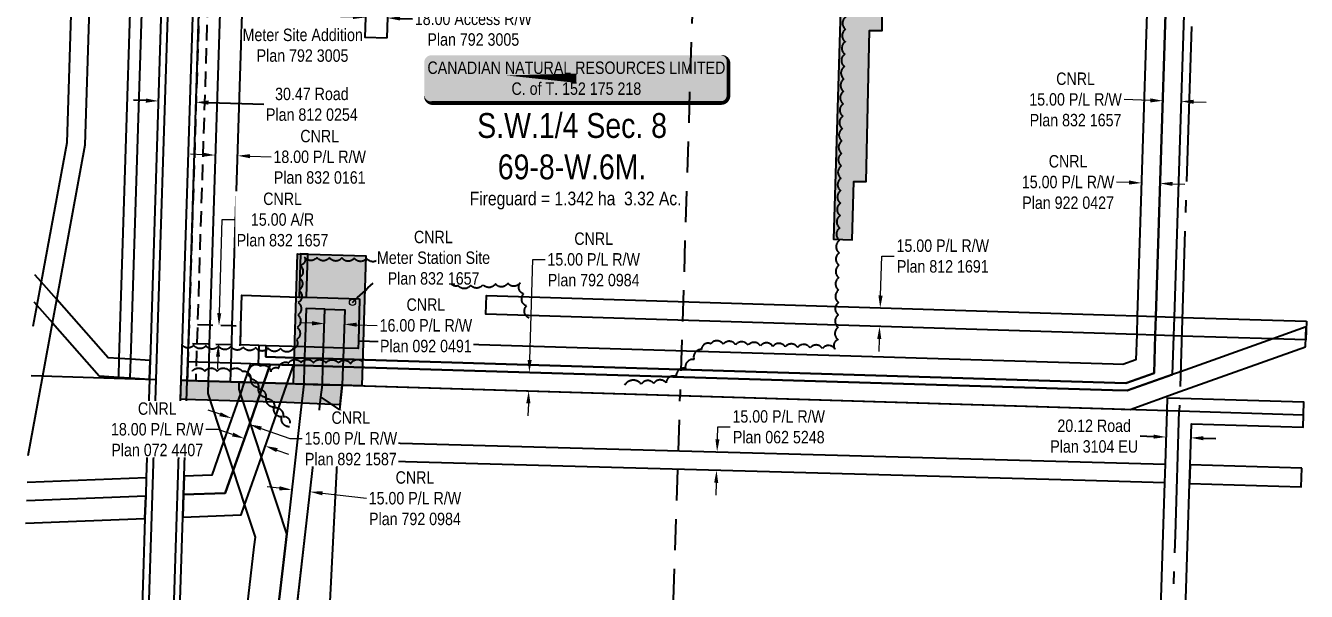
# Model space of a CAD drawing. Extents: x 359260 to 364648, y 6090776 to 6092610.
# Drawn here: x 359286 to 360318, y 6091535 to 6091990 of the extents above; entities that cross this region are included whole.
import ezdxf
from ezdxf.enums import TextEntityAlignment as Align

# ---------------------------------------------------------------- set-up
doc = ezdxf.new("R2010")
doc.units = 0
doc.header["$LTSCALE"] = 5
for name, pattern in [('0', [1, 1, 0]), ('foc-ACCESSROAD', [3.75, 2.5, -1.25]), ('foc-FLOWLINE', [3.75, 2.5, -1.25]), ('foc-LSD', [8, 5, -3]), ('foc-QUARTERLINE', [33, 25, -3, 2, -3])]:
    doc.linetypes.add(name, pattern=pattern)
for name, color, linetype in [('C-AR', 13, 'foc-ACCESSROAD'), ('C-RW', 13, 'Continuous'), ('C-SYMBOL', 7, 'Continuous'), ('CG-NOTES', 7, 'Continuous'), ('F-EZE', 190, 'foc-FLOWLINE'), ('F-RW', 190, 'Continuous'), ('L-AREAREQUIRED', 7, 'Continuous'), ('L-SEC', 7, 'Continuous'), ('L-SECQ', 8, 'foc-QUARTERLINE'), ('L-SECTION-LSD', 7, 'foc-LSD'), ('L-TITLEDB', 4, 'Continuous'), ('L-TITLEDB-T', 4, 'Continuous'), ('P-TEMP-BLUE-IOP1', 146, 'Continuous'), ('P-TEMP-BLUE-IOP2', 146, 'Continuous'), ('T-BUSH', 110, '0')]:
    doc.layers.add(name, color=color, linetype=linetype)
for name, color, linetype, lineweight in [('C-AR-T', 13, 'Continuous', 9), ('C-RW-T', 13, 'Continuous', 9), ('C-WS-T', 13, 'Continuous', 9), ('F-EZE-T', 190, 'Continuous', 9), ('F-RW-T', 190, 'Continuous', 9)]:
    doc.layers.add(name, color=color, linetype=linetype, lineweight=lineweight)
doc.layers.add('P-TEMP-BLUE-H-IOP1', color=7, linetype='Continuous', true_color=0x99e6ff)
doc.layers.add('P-TEMP-BLUE-H-IOP2', color=7, linetype='Continuous', true_color=0x99e6ff)
doc.styles.add('100L', font='ARIALN.TTF', dxfattribs={"height": 11})
doc.styles.add('175L', font='ARIALN.TTF', dxfattribs={"height": 20})
doc.styles.add('80', font='ARIALN.TTF', dxfattribs={"height": 10})
doc.styles.add('80CG', font='ARIALN.TTF', dxfattribs={"height": 10})
doc.styles.add('80L', font='ARIALN.TTF', dxfattribs={"height": 10})
doc.dimstyles.new('Compass 5 000', dxfattribs={"dimscale": 5, "dimtxt": 9, "dimasz": 2, "dimexe": 0.2, "dimexo": 0.0625, "dimgap": 0.5, "dimtad": 0, "dimtih": 1, "dimtoh": 1, "dimzin": 0, "dimdsep": 46, "dimtxsty": '80CG', "dimcen": 0.1, "dimse1": 1, "dimse2": 1, "dimclrd": 256, "dimclrt": 256, "dimaunit": 1, "dimadec": 4, "dimazin": 0, "dimtfac": 0.06, "dimtofl": 0, "dimtmove": 0, "dimatfit": 1, "dimfxl": 0.2, "dimtolj": 1, "dimtzin": 0, "dimlwd": -1, "dimarcsym": 0})

# ---------------------------------------------------------------- blocks, each defined once
blk = doc.blocks.new('*D444')
at = {"layer": 'F-RW-T', "transparency": 16777216}
for p, q in [((359974.7, 6091772.8), (359975.7, 6091804.5)), ((359975.7, 6091804.5), (359985.7, 6091804.5)), ((359973.6, 6091737.8), (359973.3, 6091727.8))]:
    blk.add_line(p, q, dxfattribs=at)
for points in [[(359973, 6091772.8), (359976.4, 6091772.7), (359974.4, 6091762.8)], [(359972, 6091737.8), (359975.3, 6091737.7), (359973.9, 6091747.8)]]:
    blk.add_solid(points, dxfattribs=at)
at = {"layer": 'F-RW-T', "transparency": 16777216, "insert": (360024.8, 6091804.5), "char_height": 10, "attachment_point": 5, "style": '80CG'}
blk.add_mtext('\\A1;15.00 P/L R/W\\PPlan 812 1691', dxfattribs=at)
blk = doc.blocks.new('*D445')
at = {"layer": 'C-RW-T', "transparency": 16777216}
for p, q in [((360174.8, 6091863.8), (360164.8, 6091864.1)), ((360209.8, 6091862.6), (360219.8, 6091862.3))]:
    blk.add_line(p, q, dxfattribs=at)
for points in [[(360174.8, 6091865.4), (360174.7, 6091862.1), (360184.8, 6091863.4)], [(360209.8, 6091864.3), (360209.7, 6091861), (360199.8, 6091863)]]:
    blk.add_solid(points, dxfattribs=at)
at = {"layer": 'C-RW-T', "transparency": 16777216, "insert": (360125.7, 6091864.1), "char_height": 10, "attachment_point": 5, "style": '80CG'}
blk.add_mtext('\\A1;CNRL\\P15.00 P/L R/W\\PPlan 922 0427', dxfattribs=at)
blk = doc.blocks.new('*D446')
at = {"layer": 'C-RW-T', "transparency": 16777216}
for p, q in [((360191.9, 6091929.9), (360170.8, 6091930.6)), ((360226.9, 6091928.8), (360236.9, 6091928.5))]:
    blk.add_line(p, q, dxfattribs=at)
for points in [[(360192, 6091931.5), (360191.8, 6091928.2), (360201.9, 6091929.6)], [(360226.9, 6091930.4), (360226.8, 6091927.1), (360216.9, 6091929.1)]]:
    blk.add_solid(points, dxfattribs=at)
at = {"layer": 'C-RW-T', "transparency": 16777216, "insert": (360131.7, 6091930.6), "char_height": 10, "attachment_point": 5, "style": '80CG'}
blk.add_mtext('\\A1;CNRL\\P15.00 P/L R/W\\PPlan 832 1657', dxfattribs=at)
blk = doc.blocks.new('*D449')
at = {"layer": 'L-TITLEDB-T', "transparency": 16777216}
for p, q in [((360194.5, 6091659.1), (360183.7, 6091659.5)), ((360234.6, 6091657.9), (360244.6, 6091657.6))]:
    blk.add_line(p, q, dxfattribs=at)
for points in [[(360194.6, 6091660.8), (360194.5, 6091657.5), (360204.5, 6091658.8)], [(360234.7, 6091659.5), (360234.6, 6091656.2), (360224.6, 6091658.2)]]:
    blk.add_solid(points, dxfattribs=at)
at = {"layer": 'L-TITLEDB-T', "transparency": 16777216, "insert": (360146.7, 6091659.5), "char_height": 10, "attachment_point": 5, "style": '80CG'}
blk.add_mtext('\\A1;20.12 Road\\PPlan 3104 EU', dxfattribs=at)
blk = doc.blocks.new('*D450')
at = {"layer": 'C-RW-T', "transparency": 16777216}
for p, q in [((359692.2, 6091720.9), (359694.6, 6091801.8)), ((359694.6, 6091801.8), (359704.6, 6091801.8)), ((359691.1, 6091685.9), (359690.8, 6091675.9))]:
    blk.add_line(p, q, dxfattribs=at)
for points in [[(359690.5, 6091720.9), (359693.8, 6091720.8), (359691.9, 6091710.9)], [(359689.4, 6091686), (359692.8, 6091685.9), (359691.4, 6091695.9)]]:
    blk.add_solid(points, dxfattribs=at)
at = {"layer": 'C-RW-T', "transparency": 16777216, "insert": (359743.7, 6091801.8), "char_height": 10, "attachment_point": 5, "style": '80CG', "bg_fill": 3, "box_fill_scale": 1.1, "bg_fill_color": 256, "bg_fill_true_color": 13158600, "bg_fill_transparency": 0}
blk.add_mtext('\\A1;CNRL\\P15.00 P/L R/W\\PPlan 792 0984', dxfattribs=at)
blk = doc.blocks.new('*D453')
at = {"layer": 'L-TITLEDB-T', "transparency": 16777216}
for p, q in [((359383.1, 6091929.7), (359373.1, 6091930)), ((359433.6, 6091928.1), (359478.1, 6091926.7))]:
    blk.add_line(p, q, dxfattribs=at)
for points in [[(359383.2, 6091931.4), (359383.1, 6091928), (359393.1, 6091929.4)], [(359433.6, 6091929.8), (359433.5, 6091926.4), (359423.6, 6091928.4)]]:
    blk.add_solid(points, dxfattribs=at)
at = {"layer": 'L-TITLEDB-T', "transparency": 16777216, "insert": (359516.8, 6091926.7), "char_height": 10, "attachment_point": 5, "style": '80CG'}
blk.add_mtext('\\A1;30.47 Road\\PPlan 812 0254', dxfattribs=at)
blk = doc.blocks.new('*D454')
at = {"layer": 'L-TITLEDB-T', "transparency": 16777216}
for p, q in [((359549.9, 6091997.1), (359539.9, 6091997.4)), ((359587.9, 6091995.9), (359597.9, 6091995.5))]:
    blk.add_line(p, q, dxfattribs=at)
for points in [[(359549.9, 6091998.7), (359549.8, 6091995.4), (359559.9, 6091996.7)], [(359587.9, 6091997.5), (359587.8, 6091994.2), (359577.9, 6091996.2)]]:
    blk.add_solid(points, dxfattribs=at)
at = {"layer": 'L-TITLEDB-T', "transparency": 16777216, "insert": (359646.8, 6091995.5), "char_height": 10, "attachment_point": 5, "style": '80CG', "bg_fill": 3, "box_fill_scale": 1.1, "bg_fill_color": 256, "bg_fill_true_color": 13158600, "bg_fill_transparency": 0}
blk.add_mtext('\\A1;Nova\\P18.00 Access R/W\\PPlan 792 3005', dxfattribs=at)
blk = doc.blocks.new('*D457')
at = {"layer": 'F-RW-T', "transparency": 16777216}
for p, q in [((359843.3, 6091657), (359843.6, 6091667)), ((359843.6, 6091667), (359853.6, 6091667)), ((359842.4, 6091622), (359842.1, 6091612))]:
    blk.add_line(p, q, dxfattribs=at)
for points in [[(359841.7, 6091657), (359845, 6091656.9), (359843.1, 6091647)], [(359840.7, 6091622), (359844, 6091621.9), (359842.6, 6091632)]]:
    blk.add_solid(points, dxfattribs=at)
at = {"layer": 'F-RW-T', "transparency": 16777216, "insert": (359892.7, 6091667), "char_height": 10, "width": 372.499, "attachment_point": 5, "style": '80CG'}
blk.add_mtext('\\A1;15.00 P/L R/W\\PPlan 062 5248', dxfattribs=at)
blk = doc.blocks.new('*D458')
at = {"layer": 'C-RW-T', "transparency": 16777216}
for p, q in [((359429, 6091886.1), (359419, 6091886.5)), ((359467, 6091884.9), (359484, 6091884.4))]:
    blk.add_line(p, q, dxfattribs=at)
for points in [[(359429.1, 6091887.8), (359429, 6091884.5), (359439, 6091885.8)], [(359467.1, 6091886.6), (359466.9, 6091883.3), (359457, 6091885.3)]]:
    blk.add_solid(points, dxfattribs=at)
at = {"layer": 'C-RW-T', "transparency": 16777216, "insert": (359523.1, 6091884.4), "char_height": 10, "attachment_point": 5, "style": '80CG'}
blk.add_mtext('\\A1;CNRL\\P18.00 P/L R/W\\PPlan 832 0161', dxfattribs=at)
blk = doc.blocks.new('*D460')
at = {"layer": 'C-RW-T', "transparency": 16777216}
for p, q in [((359490.6, 6091617.6), (359480.7, 6091618.7)), ((359525.3, 6091613.6), (359560.7, 6091609.5))]:
    blk.add_line(p, q, dxfattribs=at)
for points in [[(359490.8, 6091619.2), (359490.5, 6091615.9), (359500.6, 6091616.4)], [(359525.5, 6091615.2), (359525.1, 6091611.9), (359515.4, 6091614.7)]]:
    blk.add_solid(points, dxfattribs=at)
at = {"layer": 'C-RW-T', "transparency": 16777216, "insert": (359599.8, 6091609.5), "char_height": 10, "attachment_point": 5, "style": '80CG'}
blk.add_mtext('\\A1;CNRL\\P15.00 P/L R/W\\PPlan 792 0984', dxfattribs=at)
blk = doc.blocks.new('*D461')
at = {"layer": 'C-AR-T', "transparency": 16777216}
for p, q in [((359442.3, 6091758.5), (359444.5, 6091833.9)), ((359444.5, 6091833.9), (359454.5, 6091833.9)), ((359441.2, 6091723.6), (359440.9, 6091713.6))]:
    blk.add_line(p, q, dxfattribs=at)
for points in [[(359440.6, 6091758.6), (359443.9, 6091758.5), (359442, 6091748.5)], [(359439.6, 6091723.6), (359442.9, 6091723.5), (359441.5, 6091733.6)]]:
    blk.add_solid(points, dxfattribs=at)
at = {"layer": 'C-AR-T', "transparency": 16777216, "insert": (359493.2, 6091833.9), "char_height": 10, "attachment_point": 5, "style": '80CG', "bg_fill": 3, "box_fill_scale": 1.1, "bg_fill_color": 256, "bg_fill_true_color": 13158600, "bg_fill_transparency": 0}
blk.add_mtext('\\A1;CNRL\\P15.00 A/R\\PPlan 832 1657', dxfattribs=at)
blk = doc.blocks.new('*D462')
at = {"layer": 'C-RW-T', "transparency": 16777216}
for p, q in [((359516.8, 6091750.4), (359506.8, 6091750.7)), ((359552.9, 6091749.2), (359569.5, 6091748.7))]:
    blk.add_line(p, q, dxfattribs=at)
for points in [[(359516.9, 6091752.1), (359516.8, 6091748.7), (359526.8, 6091750.1)], [(359552.9, 6091750.9), (359552.8, 6091747.6), (359542.9, 6091749.6)]]:
    blk.add_solid(points, dxfattribs=at)
at = {"layer": 'C-RW-T', "transparency": 16777216, "insert": (359608.6, 6091748.7), "char_height": 10, "attachment_point": 5, "style": '80CG', "bg_fill": 3, "box_fill_scale": 1.1, "bg_fill_color": 256, "bg_fill_true_color": 13158600, "bg_fill_transparency": 0}
blk.add_mtext('\\A1;CNRL\\P16.00 P/L R/W\\PPlan 092 0491', dxfattribs=at)
blk = doc.blocks.new('*D463')
at = {"layer": 'C-RW-T', "transparency": 16777216}
for p, q in [((359441.4, 6091665), (359431.4, 6091665)), ((359453, 6091660.9), (359441.4, 6091665)), ((359488.7, 6091648.3), (359498.1, 6091645))]:
    blk.add_line(p, q, dxfattribs=at)
for points in [[(359453.6, 6091662.4), (359452.5, 6091659.3), (359462.4, 6091657.6)], [(359489.3, 6091649.9), (359488.1, 6091646.7), (359479.3, 6091651.6)]]:
    blk.add_solid(points, dxfattribs=at)
at = {"layer": 'C-RW-T', "transparency": 16777216, "insert": (359392.3, 6091665), "char_height": 10, "attachment_point": 5, "style": '80CG', "bg_fill": 3, "box_fill_scale": 1.1, "bg_fill_color": 256, "bg_fill_true_color": 13158600, "bg_fill_transparency": 0}
blk.add_mtext('\\A1;CNRL\\P18.00 P/L R/W\\PPlan 072 4407', dxfattribs=at)
blk = doc.blocks.new('*D464')
at = {"layer": 'C-RW-T', "transparency": 16777216}
for p, q in [((359442.9, 6091677.1), (359433.4, 6091680.4)), ((359475.9, 6091665.7), (359499.1, 6091657.7)), ((359499.1, 6091657.7), (359509.1, 6091657.7))]:
    blk.add_line(p, q, dxfattribs=at)
for points in [[(359443.4, 6091678.7), (359442.3, 6091675.6), (359452.3, 6091673.9)], [(359476.5, 6091667.3), (359475.4, 6091664.1), (359466.5, 6091669)]]:
    blk.add_solid(points, dxfattribs=at)
at = {"layer": 'C-RW-T', "transparency": 16777216, "insert": (359548.2, 6091657.7), "char_height": 10, "attachment_point": 5, "style": '80CG', "bg_fill": 3, "box_fill_scale": 1.1, "bg_fill_color": 256, "bg_fill_true_color": 13158600, "bg_fill_transparency": 0}
blk.add_mtext('\\A1;CNRL\\P15.00 P/L R/W\\PPlan 892 1587', dxfattribs=at)
blk = doc.blocks.new('*U475')
h = blk.add_hatch(color=59)
edge = h.paths.add_edge_path()
edge.add_line((-116.5, -20), (116.5, -20))
edge.add_arc((116.5, -14), 6, 270, 360)
edge.add_line((122.5, -14), (122.5, 12.5))
edge.add_arc((116.5, 12.5), 6, 0, 90)
edge.add_line((116.5, 18.5), (-116.5, 18.5))
edge.add_arc((-116.5, 12.5), 6, 90, 180)
edge.add_line((-122.5, 12.5), (-122.5, -14))
edge.add_arc((-116.5, -14), 6, 180, 270)
at = {"color": 1, "flags": 128}
blk.add_lwpolyline([(-116.5, -20, 3, 3, 0), (116.5, -20, 3, 3, 0.414214), (122.5, -14, 3, 3, 0), (122.5, 12.5, 3, 0, 0.414214), (116.5, 18.5, 0, 0, 0), (-116.5, 18.5, 0, 0, 0.414214), (-122.5, 12.5, 0, 0, 0), (-122.5, -14, 0, 3, 0.414214)], format="xyseb", close=True, dxfattribs=at)
blk.add_lwpolyline([(-56.4, 2.2, 0, 7.5, 0), (0, 0, 0, 0, 0)], format="xyseb", dxfattribs=at)
at = {"color": 1, "style": '80'}
blk.add_attdef('ENTER_TEXT_001', (-36, -5), '', height=10, dxfattribs=at)
blk = doc.blocks.new('*D481')
at = {"layer": 'F-EZE-T', "transparency": 16777216}
for p, q in [((359533, 6092077.3), (359527.5, 6092085.6)), ((359547.5, 6092055.7), (359553, 6092047.4)), ((359553, 6092047.4), (359563, 6092047.4))]:
    blk.add_line(p, q, dxfattribs=at)
for points in [[(359534.4, 6092078.2), (359531.6, 6092076.4), (359538.6, 6092069)], [(359548.8, 6092056.6), (359546.1, 6092054.8), (359541.9, 6092064)]]:
    blk.add_solid(points, dxfattribs=at)
at = {"layer": 'F-EZE-T', "transparency": 16777216, "insert": (359619.4, 6092047.4), "char_height": 10, "attachment_point": 5, "style": '80CG'}
blk.add_mtext('\\A1;ATCO\\P6.00 Power Line R/W\\PReg.# 852 138 893', dxfattribs=at)

msp = doc.modelspace()

# ---------------------------------------------------------------- hatches: boundary and pattern name
at = {"layer": 'P-TEMP-BLUE-H-IOP1'}
h = msp.add_hatch(color=256, dxfattribs=at)
h.dxf.hatch_style = 1
h.paths.add_polyline_path([(359975.88, 6092110.693), (359945.88, 6092110.693), (359945.161, 6092090.706), (359936.777, 6091818.148), (359951.77, 6091817.687), (359953.214, 6091864.633), (359963.214, 6091864.633), (359965.88, 6091986.091), (359975.88, 6091986.091)])
h = msp.add_hatch(color=256, dxfattribs=at)
h.dxf.hatch_style = 1
h.paths.add_polyline_path([(359501.99, 6091701.694), (359505.328, 6091806.444), (359560.3, 6091804.692), (359556.962, 6091699.942), (359541.28, 6091700.454)])
at = {"layer": 'P-TEMP-BLUE-H-IOP2'}
h = msp.add_hatch(color=256, dxfattribs=at)
h.dxf.hatch_style = 1
h.paths.add_polyline_path([(359501.99, 6091701.694), (359496.816, 6091701.906), (359478.045, 6091702.401), (359462.35, 6091702.886), (359458.307, 6091703.039), (359451.31, 6091703.252), (359433.318, 6091703.802), (359423.512, 6091704.096), (359416.515, 6091704.313), (359411.339, 6091704.45), (359410.867, 6091689.457), (359416.084, 6091689.319), (359423.054, 6091689.103), (359432.868, 6091688.809), (359450.852, 6091688.259), (359457.795, 6091688.048), (359461.835, 6091687.895), (359477.616, 6091687.407), (359496.311, 6091686.914), (359539.614, 6091685.139), (359541.28, 6091700.454)])

# ---------------------------------------------------------------- linework, layer by layer
at = {"layer": 'C-AR', "flags": 128}
msp.add_lwpolyline([(359459.206, 6091733.033), (359459.667, 6091748.035), (359452.672, 6091748.219), (359434.703, 6091748.755), (359417.925, 6091749.273), (359417.453, 6091734.283), (359434.235, 6091733.766), (359452.238, 6091733.256)], close=True, dxfattribs=at)
at = {"layer": 'C-RW', "flags": 128}
for points in [[(359288.335, 6091643.929), (359300.126, 6091707.959), (359307.978, 6091750.681), (359311.432, 6091769.437), (359334.364, 6091893.999), (359348.233, 6092334.61), (359333.245, 6092335.08), (359319.408, 6091895.584), (359298.817, 6091783.752), (359295.364, 6091764.998), (359292.185, 6091747.727)], [(360208.393, 6092133.977), (360196.368, 6091755.824), (360195.91, 6091740.84), (360194.901, 6091710.26), (360172.214, 6091702.191), (359541.959, 6091721.442), (359525.909, 6091721.932), (359510.919, 6091722.353), (359479.799, 6091723.342), (359480.06, 6091732.318), (359474.068, 6091732.526), (359473.603, 6091717.514), (359483.162, 6091717.313), (359501.961, 6091716.684), (359510.723, 6091716.344), (359525.716, 6091715.937), (359541.765, 6091715.447), (360161.495, 6091696.521), (360173.171, 6091696.164), (360209.888, 6091709.197), (360210.907, 6091740.343), (360211.371, 6091755.333), (360223.359, 6092133.453)], [(360193.394, 6092134.507), (360181.378, 6091756.296), (360180.914, 6091741.308), (360180.201, 6091720.947), (360169.82, 6091717.254), (360162.117, 6091717.489), (359554.219, 6091736.079), (359554.062, 6091730.082), (359542.251, 6091730.439), (359526.202, 6091730.924), (359511.214, 6091731.362), (359480.06, 6091732.318), (359479.799, 6091723.342), (359510.919, 6091722.353), (359525.909, 6091721.932), (359541.959, 6091721.442), (360172.214, 6091702.191), (360194.901, 6091710.26), (360195.91, 6091740.84), (360196.368, 6091755.824), (360208.393, 6092133.977)], [(359479.824, 6091436.004), (359496.572, 6091580.898), (359489.584, 6091602.035), (359476.156, 6091642.657), (359467.01, 6091670.531), (359459.301, 6091693.914), (359458.135, 6091697.452), (359458.307, 6091703.039), (359451.31, 6091703.252), (359451.754, 6091718.219), (359452.238, 6091733.256), (359452.672, 6091748.219), (359460.875, 6092007.794), (359448.179, 6092008.199), (359442.882, 6092008.368), (359434.703, 6091748.755), (359434.235, 6091733.766), (359433.769, 6091718.774), (359433.318, 6091703.802), (359433.01, 6091693.808), (359445.748, 6091655.175), (359453.385, 6091631.872), (359462.622, 6091603.857), (359462.956, 6091602.85)], [(359513.634, 6091806.183), (359507.641, 6091806.373), (359506.505, 6091771.561), (359512.497, 6091771.375), (359513.634, 6091806.183)], [(359498.828, 6091470.092), (359513.864, 6091601.293), (359522.195, 6091673.983), (359524.122, 6091690.789), (359525.29, 6091700.942), (359525.716, 6091715.937), (359525.909, 6091721.932), (359526.202, 6091730.924), (359527.193, 6091761.763), (359512.207, 6091762.216), (359511.214, 6091731.362), (359510.919, 6091722.353), (359510.723, 6091716.344), (359510.271, 6091701.39), (359507.653, 6091678.515), (359498.939, 6091601.749), (359496.572, 6091580.898), (359479.824, 6091436.004)], [(359495.183, 6091438.273), (359513.864, 6091601.293), (359522.195, 6091673.983), (359524.122, 6091690.789), (359525.29, 6091700.942), (359525.716, 6091715.937), (359525.909, 6091721.932), (359526.202, 6091730.924), (359527.193, 6091761.763), (359543.246, 6091761.241), (359542.251, 6091730.439), (359541.959, 6091721.442), (359541.765, 6091715.447), (359541.28, 6091700.454), (359539.127, 6091680.66), (359538.235, 6091663.159), (359535.048, 6091600.645), (359525.277, 6091408.971)], [(359287.543, 6091622.578), (359383.491, 6091626.219), (359383.015, 6091611.206), (359286.985, 6091607.536)], [(359286.318, 6091589.558), (359382.44, 6091593.182), (359383.015, 6091611.206), (359286.985, 6091607.536)], [(359462.622, 6091603.857), (359471.097, 6091578.283), (359470.196, 6091570.491), (359453.714, 6091427.93)]]:
    msp.add_lwpolyline(points, dxfattribs=at)
for points in [[(359555.216, 6091770.075), (359554.219, 6091736.079), (359554.062, 6091730.082), (359542.251, 6091730.439), (359526.202, 6091730.924), (359511.214, 6091731.362), (359480.06, 6091732.318), (359474.068, 6091732.526), (359459.206, 6091733.033), (359459.667, 6091748.035), (359460.477, 6091773.028), (359506.505, 6091771.561), (359512.497, 6091771.375)], [(360316.912, 6091731.373), (360317.415, 6091747.469), (360290.418, 6091737.861), (360216.178, 6091711.435), (360209.888, 6091709.197), (360173.171, 6091696.164), (360161.495, 6091696.521), (359541.765, 6091715.447), (359525.716, 6091715.937), (359510.723, 6091716.344), (359501.961, 6091716.684), (359483.162, 6091717.313), (359473.603, 6091717.514), (359467.512, 6091717.705), (359451.754, 6091718.219), (359433.769, 6091718.774), (359416.98, 6091719.294), (359416.515, 6091704.313), (359433.318, 6091703.802), (359451.31, 6091703.252), (359458.307, 6091703.039), (359462.35, 6091702.886), (359478.045, 6091702.401), (359496.816, 6091701.906), (359510.271, 6091701.39), (359525.29, 6091700.942), (359541.28, 6091700.454), (360161.124, 6091681.543), (360175.567, 6091681.102), (360215.707, 6091695.353)], [(359501.961, 6091716.684), (359483.162, 6091717.313), (359478.045, 6091702.401), (359467.01, 6091670.531), (359453.385, 6091631.872), (359447.031, 6091613.718), (359413.53, 6091612.408), (359412.963, 6091594.402), (359459.986, 6091596.274), (359462.622, 6091603.857), (359476.156, 6091642.657), (359496.816, 6091701.906)], [(359483.162, 6091717.313), (359467.512, 6091717.705), (359462.35, 6091702.886), (359459.301, 6091693.914), (359445.748, 6091655.175), (359436.305, 6091628.195), (359414.054, 6091627.335), (359413.53, 6091612.408), (359447.031, 6091613.718), (359453.385, 6091631.872), (359467.01, 6091670.531), (359478.045, 6091702.401)]]:
    msp.add_lwpolyline(points, close=True, dxfattribs=at)
at = {"layer": 'F-EZE', "flags": 128}
msp.add_lwpolyline([(359416.515, 6091704.313), (359423.512, 6091704.096), (359439.724, 6092214.587), (359432.62, 6092214.813), (359431.677, 6092184.842), (359426.597, 6092023.924), (359426.122, 6092008.935), (359417.925, 6091749.273), (359417.453, 6091734.283), (359416.98, 6091719.294)], close=True, dxfattribs=at)
at = {"layer": 'F-RW', "flags": 128}
for points in [[(359370.246, 6091705.746), (359361.255, 6091706.031), (359361.285, 6091706.987), (359361.754, 6091721.982), (359376.435, 6092186.627), (359377.391, 6092216.605), (359386.631, 6092510.556), (359395.624, 6092510.276), (359393.949, 6092457.067), (359393.572, 6092445.077), (359386.36, 6092216.292), (359385.417, 6092186.323), (359370.737, 6091721.411), (359370.266, 6091706.417)], [(360317.557, 6091752.008), (360317.088, 6091737.022), (360290.418, 6091737.861), (360217.134, 6091740.15), (360210.907, 6091740.343), (360195.91, 6091740.84), (360180.914, 6091741.308), (359656.846, 6091757.666), (359657.332, 6091772.656), (360163.35, 6091756.891), (360181.378, 6091756.296), (360196.368, 6091755.824), (360211.371, 6091755.333), (360217.602, 6091755.138)], [(359566.358, 6090794.925), (359579.474, 6090794.525), (359568.009, 6090894.909), (359566.759, 6090906.044), (359514.465, 6091362.805), (359509.657, 6091404.808), (359495.183, 6091438.273), (359498.828, 6091470.092), (359513.864, 6091601.293), (359522.195, 6091673.983), (359524.122, 6091690.789), (359525.29, 6091700.942), (359525.716, 6091715.937), (359510.723, 6091716.344), (359510.271, 6091701.39), (359507.653, 6091678.515), (359498.939, 6091601.749), (359496.572, 6091580.898), (359479.824, 6091436.004), (359497.754, 6091394.557), (359501.166, 6091364.996), (359553.836, 6090904.564), (359554.893, 6090895.316)], [(359539.127, 6091680.66), (359578.23, 6091654.264), (360203.821, 6091637.031), (360203.308, 6091622.025), (360139.328, 6091623.787), (359601.453, 6091638.605), (359573.451, 6091639.393), (359538.235, 6091663.159), (359522.195, 6091673.983), (359524.122, 6091690.789)], [(360313.857, 6091633.675), (360223.938, 6091636.442), (360223.464, 6091621.433), (360313.388, 6091618.67)]]:
    msp.add_lwpolyline(points, close=True, dxfattribs=at)
msp.add_lwpolyline([(359292.928, 6091767.761), (359295.364, 6091764.998), (359307.978, 6091750.681), (359345.626, 6091707.981), (359361.285, 6091706.987), (359370.266, 6091706.417), (359386.055, 6091705.414), (359386.528, 6091720.407), (359370.737, 6091721.411), (359361.754, 6091721.982), (359352.767, 6091722.553), (359311.432, 6091769.437), (359298.817, 6091783.752), (359293.735, 6091789.517)], dxfattribs=at)
at = {"layer": 'L-SEC'}
for p, q in [((359416.61, 6092509.623), (359391.232, 6091705.084)), ((359436.716, 6092508.989), (359411.339, 6091704.45)), ((359290.721, 6091708.253), (359391.232, 6091705.084)), ((359391.232, 6091705.084), (359365.932, 6090901.08)), ((359411.339, 6091704.451), (359386.039, 6090900.448)), ((359411.34, 6091704.469), (360215.254, 6091679.862)), ((360215.254, 6091679.862), (360315.205, 6091676.789))]:
    msp.add_line(p, q, dxfattribs=at)
at = {"layer": 'L-SECQ'}
msp.add_line((360240.454, 6092484.205), (360215.254, 6091679.862), dxfattribs=at)
at = {"layer": 'L-SECQ', "flags": 128}
msp.add_lwpolyline([(360190.788, 6090905.799), (360212.096, 6091579.936), (360215.254, 6091679.862)], dxfattribs=at)
at = {"layer": 'L-SECTION-LSD'}
for p in [(359838.592, 6092496.597), (359787.759, 6090888.126)]:
    msp.add_line(p, (359813.294, 6091692.165), dxfattribs=at)
at = {"layer": 'L-TITLEDB', "flags": 128}
for points in [[(359414.583, 6092609.735), (359413.062, 6092561.597), (359412.622, 6092547.61), (359412.15, 6092532.624), (359411.431, 6092509.785), (359409.755, 6092456.565), (359409.378, 6092444.576), (359402.167, 6092215.798), (359401.226, 6092185.828), (359386.528, 6091720.407), (359386.055, 6091705.414), (359386.05, 6091705.249), (359383.491, 6091626.219), (359383.015, 6091611.206), (359382.827, 6091605.301), (359382.44, 6091593.182), (359381.865, 6091575.138), (359381.291, 6091557.102), (359377.468, 6091435.305), (359376.932, 6091418.36), (359373.316, 6091306.865), (359360.342, 6090901.251), (359357.161, 6090801.302)], [(359407.387, 6091418.36), (359412.963, 6091594.402), (359413.277, 6091604.369), (359413.53, 6091612.408), (359414.054, 6091627.335), (359416.515, 6091704.313), (359416.98, 6091719.294), (359417.453, 6091734.283), (359417.925, 6091749.273), (359426.122, 6092008.935), (359426.597, 6092023.924), (359431.677, 6092184.842), (359432.62, 6092214.813), (359432.708, 6092217.621), (359435.685, 6092311.938), (359435.774, 6092314.746), (359439.621, 6092436.867), (359440.06, 6092450.854), (359441.886, 6092508.844), (359442.605, 6092531.683), (359443.14, 6092548.668), (359443.517, 6092560.656), (359445.018, 6092607.458), (359445.061, 6092608.798)], [(360200.602, 6090896.79), (360222.145, 6091579.629), (360223.464, 6091621.433), (360223.938, 6091636.442), (360224.98, 6091669.498), (360314.891, 6091666.734), (360315.519, 6091686.832), (360215.547, 6091689.904), (360205.497, 6091690.212), (360205.189, 6091680.194), (360203.821, 6091637.031), (360203.308, 6091622.025), (360201.991, 6091580.245), (360180.459, 6090897.362)]]:
    msp.add_lwpolyline(points, dxfattribs=at)
msp.add_lwpolyline([(359577.389, 6091980.192), (359578.711, 6092022.031), (359547.435, 6092023.042), (359538.706, 6092023.321), (359538.145, 6092005.336), (359546.878, 6092005.057), (359560.14, 6092004.634), (359559.374, 6091980.815)], close=True, dxfattribs=at)
at = {"layer": 'P-TEMP-BLUE-IOP1', "flags": 128}
for points in [[(359975.88, 6092110.693), (359945.88, 6092110.693), (359945.161, 6092090.706), (359936.777, 6091818.148), (359951.77, 6091817.687), (359953.214, 6091864.633), (359963.214, 6091864.633), (359965.88, 6091986.091), (359975.88, 6091986.091)], [(359501.99, 6091701.694), (359505.328, 6091806.444), (359560.3, 6091804.692), (359556.962, 6091699.942), (359541.28, 6091700.454)]]:
    msp.add_lwpolyline(points, close=True, dxfattribs=at)
at = {"layer": 'P-TEMP-BLUE-IOP2', "flags": 128}
msp.add_lwpolyline([(359501.99, 6091701.694), (359496.816, 6091701.906), (359478.045, 6091702.401), (359462.35, 6091702.886), (359458.307, 6091703.039), (359451.31, 6091703.252), (359433.318, 6091703.802), (359423.512, 6091704.096), (359416.515, 6091704.313), (359411.339, 6091704.45), (359410.867, 6091689.457), (359416.084, 6091689.319), (359423.054, 6091689.103), (359432.868, 6091688.809), (359450.852, 6091688.259), (359457.795, 6091688.048), (359461.835, 6091687.895), (359477.616, 6091687.407), (359496.311, 6091686.914), (359539.614, 6091685.139), (359541.28, 6091700.454)], close=True, dxfattribs=at)
at = {"layer": 'T-BUSH', "flags": 128}
for points in [[(359915.531, 6092133.571, 0.52056705), (359925.53, 6092133.425, 0.52056705), (359935.529, 6092133.279, 0.52056705), (359945.528, 6092133.133, 0.52056705), (359949.516, 6092127.043, 0.52056705), (359949.512, 6092117.043, 0.52056705), (359949.289, 6092107.046, 0.52056705), (359949.066, 6092097.048, 0.52056705), (359948.844, 6092087.05, 0.52056705), (359948.621, 6092077.053, 0.52056705), (359948.388, 6092067.056, 0.52056705), (359948.153, 6092057.058, 0.52056705), (359947.919, 6092047.061, 0.52056705), (359947.685, 6092037.064, 0.52056705), (359947.45, 6092027.067, 0.52056705), (359947.216, 6092017.069, 0.52056705), (359946.982, 6092007.072, 0.52056705), (359946.747, 6091997.075, 0.52056705), (359946.513, 6091987.078, 0.52056705), (359946.208, 6091977.082, 0.52056705), (359945.887, 6091967.088, 0.52056705), (359945.566, 6091957.093, 0.52056705), (359945.245, 6091947.098, 0.52056705), (359944.924, 6091937.103, 0.52056705), (359944.603, 6091927.108, 0.52056705), (359944.282, 6091917.113, 0.52056705), (359943.961, 6091907.118, 0.52056705), (359943.64, 6091897.124, 0.52056705), (359943.359, 6091887.128, 0.52056705), (359943.107, 6091877.131, 0.52056705), (359942.856, 6091867.134, 0.52056705), (359942.605, 6091857.137, 0.52056705), (359942.354, 6091847.14, 0.52056705), (359942.102, 6091837.143, 0.52056705), (359941.851, 6091827.147, 0.52056705), (359941.6, 6091817.15, 0.52056705), (359941.348, 6091807.153, 0.52056705), (359941.214, 6091797.154, 0.52056705), (359941.088, 6091787.155, 0.52056705), (359940.962, 6091777.155, 0.52056705), (359940.835, 6091767.156, 0.52056705), (359940.709, 6091757.157, 0.52056705), (359940.582, 6091747.158, 0.52056705), (359940.456, 6091737.159, 0.52056705), (359937.934, 6091729.69, 0.52056705), (359927.943, 6091730.113, 0.52056705), (359917.952, 6091730.535, 0.52056705), (359907.961, 6091730.958, 0.52056705), (359897.97, 6091731.381, 0.52056705), (359887.979, 6091731.803, 0.52056705), (359877.988, 6091732.226, 0.52056705), (359867.997, 6091732.649, 0.52056705), (359858.006, 6091733.071, 0.52056705), (359848.015, 6091733.494, 0.52056705), (359838.024, 6091733.916, 0.52056705), (359830.446, 6091729.291, 0.52056705), (359824.5, 6091721.25, 0.52056705), (359817.601, 6091714.077, 0.52056705), (359810.154, 6091707.403, 0.52056705), (359802.006, 6091702.428, 0.52056705), (359792.02, 6091701.912, 0.52056705), (359782.033, 6091701.395, 0.52056705), (359768.645, 6091700.703, 0.52056705)], [(359691.726, 6091754.565, -0.52056705), (359689.53, 6091764.321, -0.52056705), (359687.334, 6091774.077, -0.52056705), (359684.551, 6091783.061, -0.52056705), (359674.562, 6091782.579, -0.52056705), (359664.574, 6091782.097, -0.52056705), (359654.586, 6091781.615, -0.52056705), (359644.597, 6091781.133, -0.52056705), (359634.609, 6091780.651, -0.52056705), (359628.041, 6091784.817, -0.52056705), (359625.53, 6091794.497, -0.52056705), (359620.924, 6091801.521, -0.52056705), (359610.926, 6091801.713, -0.52056705), (359600.928, 6091801.904, -0.52056705), (359590.93, 6091802.096, -0.52056705), (359580.931, 6091802.288, -0.52056705), (359570.933, 6091802.479, -0.52056705), (359560.935, 6091802.671, -0.52056705), (359550.937, 6091802.862, -0.52056705), (359540.939, 6091803.054, -0.52056705), (359530.941, 6091803.246, -0.52056705), (359520.942, 6091803.437, -0.52056705), (359510.944, 6091803.629, -0.52056705), (359507.291, 6091797.037, -0.52056705), (359506.816, 6091787.049, -0.52056705), (359506.341, 6091777.06, -0.52056705), (359505.866, 6091767.071, -0.52056705), (359505.391, 6091757.083, -0.52056705), (359504.916, 6091747.094, -0.52056705), (359504.441, 6091737.105, -0.52056705), (359501.563, 6091729.734, -0.52056705), (359491.571, 6091730.113, -0.52056705), (359481.578, 6091730.493, -0.52056705), (359471.585, 6091730.872, -0.52056705), (359461.592, 6091731.251, -0.52056705), (359451.599, 6091731.631, -0.52056705), (359441.607, 6091732.01, -0.52056705), (359431.614, 6091732.389, -0.52056705), (359421.621, 6091732.769, -0.52056705), (359412.224, 6091733.125, -0.52056705)], [(359420.567, 6091711.797, -0.52056705), (359430.567, 6091711.797, -0.52056705), (359440.567, 6091711.797, -0.52056705), (359450.567, 6091711.797, -0.52056705), (359460.567, 6091711.797, -0.52056705), (359467.451, 6091705.54, -0.52056705), (359473.477, 6091697.56, -0.52056705), (359479.559, 6091689.628, -0.52056705), (359486.564, 6091682.491, -0.52056705), (359493.568, 6091675.354, -0.52056705), (359498.958, 6091669.861, -0.52056705)], [(359498.751, 6091667.09, -0.52056705), (359492.61, 6091674.983, -0.52056705), (359486.469, 6091682.875, -0.52056705), (359480.328, 6091690.767, -0.52056705), (359474.187, 6091698.66, -0.52056705), (359468.046, 6091706.552, -0.52056705), (359466.862, 6091713.859, -0.52056705), (359475.026, 6091716.145, -0.52056705), (359483.746, 6091711.275, -0.52056705), (359490.164, 6091714.26, -0.52056705), (359498.12, 6091718.523, -0.52056705), (359508.117, 6091718.761, -0.52056705), (359518.114, 6091718.647, -0.52056705), (359528.111, 6091718.445, -0.52056705), (359538.111, 6091718.445, -0.52056705), (359548.039, 6091717.723, -0.52056705), (359557.758, 6091719.532, -0.52056705)]]:
    msp.add_lwpolyline(points, format="xyb", dxfattribs=at)

# ---------------------------------------------------------------- block references
at = {"layer": 'CG-NOTES'}
ref = msp.add_blockref('*U475', (359729.77, 6091947.767), dxfattribs=at)
ref.add_attrib('ENTER_TEXT_001', 'CANADIAN NATURAL RESOURCES LIMITED', (359609.852, 6091951.185), dxfattribs={"layer": '0', "color": 1, "height": 10, "style": '80'})
ref.add_attrib('ENTER_TEXT_002', 'C. of T. 152 175 218', (359677.526, 6091934.341), dxfattribs={"layer": '0', "color": 1, "height": 10, "style": '80'})

# ---------------------------------------------------------------- texts
at = {"layer": 'C-SYMBOL', "color": 3, "insert": (359726.338, 6091919.666), "char_height": 20, "width": 152.00082, "attachment_point": 2, "style": '175L'}
msp.add_mtext('S.W.1/4 Sec. 8\\P69-8-W.6M.', dxfattribs=at)
at = {"layer": 'L-AREAREQUIRED', "color": 5, "style": '100L'}
msp.add_text('Fireguard = 1.342 ha  3.32 Ac.', height=11, dxfattribs=at).set_placement((359729.139, 6091842.08), align=Align.BOTTOM_CENTER)

# ---------------------------------------------------------------- dimensions: what is measured, and where the dimension line sits
at = {"layer": 'C-RW-T'}
for base, p1, p2, angle, text, picture, middle in [((360201.893, 6091929.565), (360216.14, 6091905.766), (360201.151, 6091906.243), 178.178648, 'CNRL\\P15.00 P/L R/W\\PPlan 832 1657', '*D446', (360131.706, 6091930.554)), ((359515.404, 6091614.724), (359503.125, 6091638.625), (359517.948, 6091636.927), 353.462121, 'CNRL\\P15.00 P/L R/W\\PPlan 792 0984', '*D460', (359599.796, 6091609.532))]:
    dim = msp.add_linear_dim(base=base, p1=p1, p2=p2, angle=angle, text=text, dimstyle='Compass 5 000', dxfattribs=at)
    dim.commit()
    dim.dimension.update_dxf_attribs({"geometry": picture, "text_midpoint": middle, "dimtype": 161})
dim = msp.add_aligned_dim(p1=(360199.585, 6091856.985), p2=(360184.592, 6091857.461), distance=-5.977, text='CNRL\\P15.00 P/L R/W\\PPlan 922 0427', dimstyle='Compass 5 000', dxfattribs=at)
dim.commit()
dim.dimension.update_dxf_attribs({"geometry": '*D445', "text_midpoint": (360125.706, 6091864.07)})
at = {"layer": 'F-EZE-T'}
dim = msp.add_aligned_dim(p1=(359535.587, 6092067.005), p2=(359538.92, 6092062.016), distance=3.585, text='ATCO\\P6.00 Power Line R/W\\PReg.# 852 138 893', dimstyle='Compass 5 000', dxfattribs=at)
dim.commit()
dim.dimension.update_dxf_attribs({"geometry": '*D481', "text_midpoint": (359619.375, 6092047.376)})
at = {"layer": 'F-RW-T'}
dim = msp.add_linear_dim(base=(359974.396, 6091762.778), p1=(359925.016, 6091749.295), p2=(359925.484, 6091764.302), angle=88.215526, text='15.00 P/L R/W\\PPlan 812 1691', dimstyle='Compass 5 000', dxfattribs=at)
dim.commit()
dim.dimension.update_dxf_attribs({"geometry": '*D444', "text_midpoint": (360024.782, 6091804.5), "dimtype": 161})
at = {"layer": 'L-TITLEDB-T'}
dim = msp.add_linear_dim(base=(360204.512, 6091658.822), p1=(360224.244, 6091646.162), p2=(360204.131, 6091646.799), angle=178.184686, text='20.12 Road\\PPlan 3104 EU', dimstyle='Compass 5 000', dxfattribs=at)
dim.commit()
dim.dimension.update_dxf_attribs({"geometry": '*D449', "text_midpoint": (360146.732, 6091659.483), "dimtype": 161})

# ---------------------------------------------------------------- next in the draw order: dimensions: what is measured, and where the dimension line sits
at = {"layer": 'C-AR-T'}
dim = msp.add_linear_dim(base=(359441.965, 6091748.538), p1=(359442.222, 6091733.54), p2=(359442.669, 6091748.517), angle=88.291422, text='CNRL\\P15.00 A/R\\PPlan 832 1657', dimstyle='Compass 5 000', override={"dimtfill": 1}, dxfattribs=at)
dim.commit()
dim.dimension.update_dxf_attribs({"geometry": '*D461', "text_midpoint": (359493.245, 6091833.865), "dimtype": 161})
at = {"layer": 'C-RW-T'}
dim = msp.add_linear_dim(base=(359691.396, 6091695.896), p1=(359640.148, 6091712.442), p2=(359639.69, 6091697.479), angle=268.246803, text='CNRL\\P15.00 P/L R/W\\PPlan 792 0984', dimstyle='Compass 5 000', override={"dimtfill": 1}, dxfattribs=at)
dim.commit()
dim.dimension.update_dxf_attribs({"geometry": '*D450', "text_midpoint": (359743.723, 6091801.792), "dimtype": 161})

# ---------------------------------------------------------------- next in the draw order: dimensions: what is measured, and where the dimension line sits
for base, p1, p2, angle, text, override, picture, middle in [((359457.003, 6091885.261), (359438.22, 6091860.376), (359456.198, 6091859.808), 358.189961, 'CNRL\\P18.00 P/L R/W\\PPlan 832 0161', {"dimtfill": 0}, '*D458', (359523.116, 6091884.407)), ((359542.869, 6091749.556), (359526.653, 6091744.954), (359542.703, 6091744.435), 358.149812, 'CNRL\\P16.00 P/L R/W\\PPlan 092 0491', {"dimtfill": 1}, '*D462', (359608.555, 6091748.697)), ((359462.436, 6091657.552), (359480.765, 6091655.874), (359463.935, 6091661.806), 160.585475, 'CNRL\\P18.00 P/L R/W\\PPlan 072 4407', {"dimtfill": 1}, '*D463', (359392.329, 6091664.961))]:
    dim = msp.add_linear_dim(base=base, p1=p1, p2=p2, angle=angle, text=text, dimstyle='Compass 5 000', override=override, dxfattribs=at)
    dim.commit()
    dim.dimension.update_dxf_attribs({"geometry": picture, "text_midpoint": middle, "dimtype": 161})
at = {"layer": 'F-RW-T'}
dim = msp.add_aligned_dim(p1=(359840.337, 6091632.024), p2=(359840.751, 6091647.032), distance=-2.309, text='15.00 P/L R/W\\PPlan 062 5248', dimstyle='Compass 5 000', dxfattribs=at)
dim.commit()
dim.dimension.update_dxf_attribs({"geometry": '*D457', "text_midpoint": (359892.696, 6091666.961)})
at = {"layer": 'L-TITLEDB-T'}
dim = msp.add_linear_dim(base=(359423.58, 6091928.412), p1=(359391.895, 6091890.365), p2=(359422.349, 6091889.403), angle=358.191889, text='30.47 Road\\PPlan 812 0254', dimstyle='Compass 5 000', dxfattribs=at)
dim.commit()
dim.dimension.update_dxf_attribs({"geometry": '*D453', "text_midpoint": (359516.802, 6091926.691), "dimtype": 161})

# ---------------------------------------------------------------- next in the draw order: dimensions: what is measured, and where the dimension line sits
at = {"layer": 'C-RW-T'}
dim = msp.add_linear_dim(base=(359466.469, 6091668.967), p1=(359457.069, 6091687.535), p2=(359471.203, 6091682.642), angle=340.901568, text='CNRL\\P15.00 P/L R/W\\PPlan 892 1587', dimstyle='Compass 5 000', override={"dimtfill": 1}, dxfattribs=at)
dim.commit()
dim.dimension.update_dxf_attribs({"geometry": '*D464', "text_midpoint": (359548.178, 6091657.671), "dimtype": 161})
at = {"layer": 'L-TITLEDB-T'}
dim = msp.add_aligned_dim(p1=(359559.933, 6091998.191), p2=(359577.94, 6091997.622), distance=-1.442, text='Nova\\P18.00 Access R/W\\PPlan 792 3005', dimstyle='Compass 5 000', override={"dimtfill": 1}, dxfattribs=at)
dim.commit()
dim.dimension.update_dxf_attribs({"geometry": '*D454', "text_midpoint": (359646.837, 6091995.549)})

# ---------------------------------------------------------------- next in the draw order: leaders
at = {"layer": 'C-WS-T', "path_type": 1}
msp.add_leader([(359549.515, 6091767.22), (359566.092, 6091782.71)], dimstyle='Compass 5 000', override={"dimgap": 0.5, "dimtad": 0, "dimldrblk": 'Small'}, dxfattribs=at)

# ---------------------------------------------------------------- next in the draw order: texts
at = {"layer": 'C-WS-T', "insert": (359568.76, 6091824.893), "char_height": 10, "attachment_point": 1, "style": '80L', "bg_fill": 3, "box_fill_scale": 1, "bg_fill_color": 256, "bg_fill_transparency": 0}
msp.add_mtext_dynamic_manual_height_columns('\\pi30.23417;CNRL\\P\\pi0.47633;Meter Station Site\\P\\pi9.09843;Plan 832 1657', width=90.66617, gutter_width=50, heights=[0], dxfattribs=at)
at = {"layer": 'L-TITLEDB-T', "insert": (359460.571, 6091987.641), "char_height": 10, "attachment_point": 1, "style": '80L', "bg_fill": 3, "box_fill_scale": 1, "bg_fill_color": 256, "bg_fill_transparency": 0}
msp.add_mtext_dynamic_manual_height_columns('\\pi0.47633;Meter Site Addition\\P\\pi11.77578;Plan 792 3005', width=96.08909, gutter_width=50, heights=[0], dxfattribs=at)

doc.saveas('drawing.dxf')
